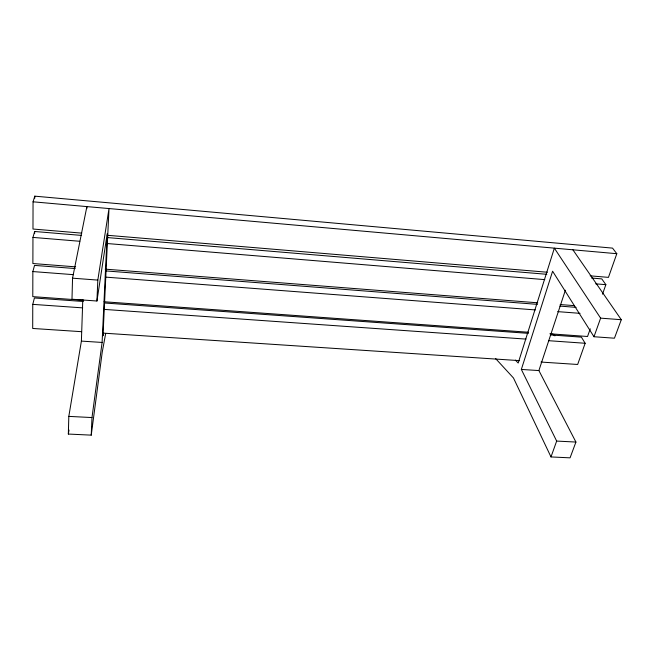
<?xml version="1.0" encoding="UTF-8"?>
<svg xmlns="http://www.w3.org/2000/svg" width="654" height="654" viewBox="0 0 654 654"><rect width="100%" height="100%" fill="white"/><g stroke="black" fill="none" stroke-linecap="round" stroke-linejoin="round"><path stroke-width="0.98" d="M83.303 301.478L34.409 297.979L32.765 304.363L32.7 328.455L81.595 331.692M75.259 268.557L34.531 265.401L32.855 271.565L32.79 296.638L83.687 300.3M81.497 235.407L34.662 231.491L32.953 237.41L32.88 263.529L75.635 266.857M590.145 275.833L608.449 277.37L616.812 253.703L612.536 248.119L34.793 196.159L33.052 201.808L32.978 229.031L81.783 233.135M34.654 233.486L34.662 231.491M34.793 198.162L34.793 196.159M105.678 333.54L102.22 352.236L91.241 435.139L68.343 434.052L68.817 416.385L81.39 341.102L82.788 299.614M86.819 208.626L86.884 206.59L72.553 278.179L71.981 299.221L96.939 301.012L107.199 233.674L102.106 342.443L91.985 417.563L91.241 435.139M96.939 301.012L97.822 280.092L109.005 208.561L102.997 335.78L103.569 332.796M68.343 434.052L68.997 430.054M565.391 290.204L538.888 370.565L575.929 442.055L570.067 457.841L550.995 456.933L556.66 441.074L521.344 369.436L552.605 271.214L593.979 336.736L614.441 338.208L621.3 319.716L572.888 249.795M550.848 334.954L581.406 337.145L585.15 343.268L577.654 364.474L540.981 362.054M590.251 328.839L587.545 336.491L549.883 333.785M602.506 294.169L605.866 284.67L601.778 278.89L591.592 278.04M593.979 336.736L600.625 318.146L554.363 248.152L518.189 363.019L515.368 360.117M68.817 416.385L91.985 417.563M556.66 441.074L575.929 442.055M81.39 341.102L102.106 342.443M521.344 369.436L538.888 370.565M102.98 333.107L519.595 360.64M32.765 304.363L82.706 307.879M104.109 309.391L526.037 339.107M548.461 340.685L585.15 343.268M104.043 301.756L528.506 332.248M104.697 303.006L528.432 333.352M72.553 278.179L97.822 280.092M600.625 318.146L621.3 319.716M32.855 271.565L73.542 274.672M106.087 277.157L535.307 309.922M557.682 311.631L580.065 313.34M105.155 269.146L537.751 302.802M560.143 304.543L574.392 305.647M105.793 270.919L537.449 304.363M559.849 306.097L576.133 307.364M107.199 235.268L547.439 272.244M107.967 237.623L546.793 274.296M32.953 237.41L79.763 241.269M107.24 243.541L544.807 279.634M595.688 283.828L605.866 284.67M33.052 201.808L616.812 253.703M552.704 333.965L554.927 335.878M495.569 358.523L513.472 377.979L550.995 456.933"/></g></svg>
